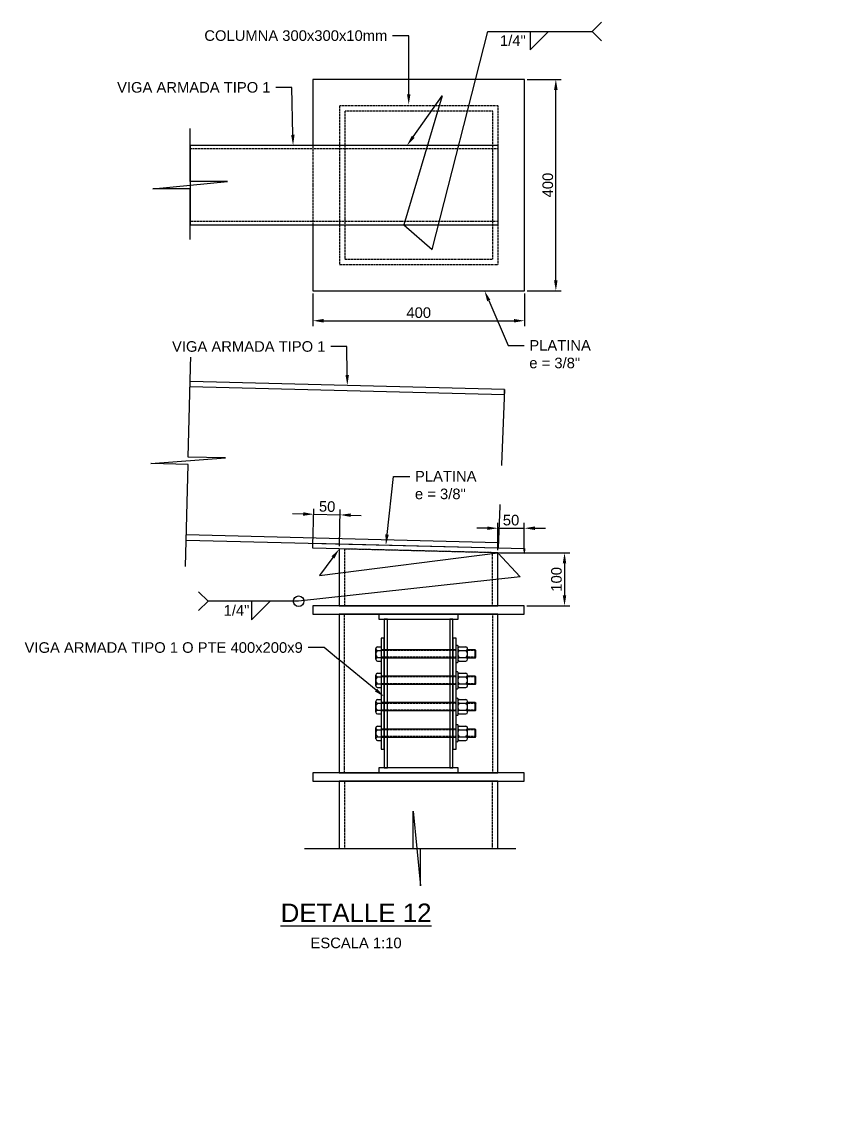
# Model space of a CAD drawing. Header units: millimetres. Extents: x -1367288 to 157996, y -18171 to 61708.
# Drawn here: x 36022 to 37575, y 13263 to 15345 of the extents above; entities that cross this region are included whole.
import ezdxf
from ezdxf import colors
from ezdxf.entities.mleader import LeaderData, LeaderLine
from ezdxf.enums import TextEntityAlignment as Align
from ezdxf.math import Vec2, Vec3

# ---------------------------------------------------------------- set-up
doc = ezdxf.new("R2010")
doc.units = ezdxf.units.MM
doc.header["$LTSCALE"] = 0.3
doc.linetypes.add('HIDDEN', pattern=[9.525, 6.35, -3.175])
for name, color, linetype in [('EE-OCULTAS', 8, 'HIDDEN'), ('EE-TEXTO 1', 4, 'Continuous'), ('EE-TEXTO 2', 2, 'Continuous'), ('SIM-COTAS', 1, 'Continuous'), ('SIM-OCULTOS', 8, 'HIDDEN'), ('SIM-PLATINAS', 2, 'Continuous'), ('SIM-PTE 300x1-4x150x3-8', 42, 'Continuous'), ('SIM-PTE 300x300x10', 71, 'Continuous')]:
    doc.layers.add(name, color=color, linetype=linetype)
doc.styles.add('ARIAL EE', font='arial.ttf')
doc.styles.get("Standard").update_dxf_attribs({"font": 'arial.ttf'})
doc.dimstyles.new('EE 1_STANDAR', dxfattribs={"dimtxt": 2, "dimasz": 2, "dimexe": 1, "dimexo": 0.5, "dimgap": 0.5, "dimtad": 1, "dimdec": 0, "dimdsep": 46, "dimtxsty": 'ARIAL EE', "dimcen": 1.5, "dimclrd": 256, "dimclre": 256, "dimclrt": 2, "dimadec": 0, "dimazin": 0, "dimtfac": 1, "dimtdec": 0, "dimtix": 1, "dimtmove": 0, "dimatfit": 2, "dimfxl": 1, "dimlwd": -1, "dimlwe": -1, "dimarcsym": 0})

# ---------------------------------------------------------------- blocks, each defined once
blk = doc.blocks.new('TÍTULO')
at = {"layer": 'EE-TEXTO 1', "style": 'ARIAL EE'}
blk.add_attdef('%%UVISTAENPLANTA', text='', height=3.5, dxfattribs=at).set_placement((-0.54, 3.5), align=Align.CENTER)
at = {"layer": 'EE-TEXTO 2', "style": 'ARIAL EE'}
for tag, p in [('SUBTITULO', (-0.77, -1.27)), ('ESCALA1:100', (-0.32, -5.15))]:
    blk.add_attdef(tag, text='', height=2, dxfattribs=at).set_placement(p, align=Align.CENTER)
blk = doc.blocks.new('*U406')
for p, q in [((-13.5, 148.9), (-13.5, 142)), ((-10.3, 151.9), (10.3, 151.9)), ((-6.6, 148.9), (-6.6, 142)), ((6.6, 148.9), (6.6, 142)), ((13.5, 148.9), (13.5, 142)), ((13.5, 142), (-13.5, 142)), ((-7.9, 0), (-7.9, 142)), ((7.9, 0), (7.9, 142)), ((-13.5, -6.1), (-13.5, -18.6)), ((-6.6, -6.1), (-6.6, -18.6)), ((6.6, -6.1), (6.6, -18.6)), ((13.5, -6.1), (13.5, -18.6)), ((-10.3, -21.6), (10.3, -21.6)), ((-7.9, -36), (-7.9, -21.6)), ((-7.9, -36), (7.9, -36)), ((-7.9, -36), (-6.4, -37.5)), ((-6.4, -37.5), (6.4, -37.5)), ((7.9, -36), (6.4, -37.5)), ((7.9, -36), (7.9, -21.6))]:
    blk.add_line(p, q)
blk.add_lwpolyline([(-16.7, -1.6), (-16.7, -1.5, -0.414214), (-15.2, 0), (15.2, 0, -0.414214), (16.7, -1.5), (16.7, -1.6, -0.414214), (15.2, -3.1), (-15.2, -3.1, -0.414214)], format="xyb", close=True)
for centre, radius, start, end in [((-10.1, 148.5), 3.47, 7.7682, 172.2318), ((0, 143.1), 8.8, 41.2145, 138.7855), ((10.1, 148.5), 3.47, 7.7682, 172.2318), ((-10.1, -6.6), 3.47, 7.7682, 172.2318), ((-10.1, -18.1), 3.47, 187.7682, 352.2318), ((0, -11.9), 8.8, 41.2145, 138.7855), ((0, -12.8), 8.8, 221.2145, 318.7855), ((10.1, -6.6), 3.47, 7.7682, 172.2318), ((10.1, -18.1), 3.47, 187.7682, 352.2318)]:
    blk.add_arc(centre, radius, start, end)
at = {"layer": 'EE-OCULTAS'}
for p, q in [((-6.4, 0), (-6.4, 142)), ((6.4, 0), (6.4, 142)), ((-6.4, -37.5), (-6.4, -21.6)), ((6.4, -37.5), (6.4, -21.8))]:
    blk.add_line(p, q, dxfattribs=at)
blk = doc.blocks.new('*D534')
at = {"layer": 'SIM-COTAS', "transparency": 16777216}
for p, q in [((36927.2, 14341), (37058.3, 14341)), ((37048.3, 14321), (37048.3, 14260.8)), ((36977.2, 14240.8), (37058.3, 14240.8))]:
    blk.add_line(p, q, dxfattribs=at)
at = {"layer": 'SIM-COTAS', "linetype": 'Continuous', "transparency": 16777216}
for points in [[(37045, 14321), (37051.6, 14321), (37048.3, 14341)], [(37045, 14260.8), (37051.6, 14260.8), (37048.3, 14240.8)]]:
    blk.add_solid(points, dxfattribs=at)
at = {"layer": 'SIM-COTAS', "color": 2, "linetype": 'Continuous', "transparency": 16777216, "insert": (37033.1, 14290.9), "char_height": 20, "attachment_point": 5, "rotation": 90, "style": 'ARIAL EE'}
blk.add_mtext('100', dxfattribs=at)
blk = doc.blocks.new('*D535')
at = {"layer": 'SIM-COTAS', "transparency": 16777216}
for p, q in [((36553.9, 14414.5), (36533.9, 14415)), ((36572.4, 14354.8), (36574.2, 14424)), ((36573.9, 14414), (36623.8, 14412.8)), ((36622.4, 14353.5), (36624.1, 14422.8)), ((36643.8, 14412.3), (36663.8, 14411.8))]:
    blk.add_line(p, q, dxfattribs=at)
at = {"layer": 'SIM-COTAS', "linetype": 'Continuous', "transparency": 16777216}
for points in [[(36554, 14417.9), (36553.8, 14411.2), (36573.9, 14414)], [(36643.9, 14415.6), (36643.8, 14409), (36623.8, 14412.8)]]:
    blk.add_solid(points, dxfattribs=at)
at = {"layer": 'SIM-COTAS', "color": 2, "linetype": 'Continuous', "transparency": 16777216, "insert": (36599.3, 14428.6), "char_height": 20, "attachment_point": 5, "rotation": 358.5725, "style": 'ARIAL EE'}
blk.add_mtext('50', dxfattribs=at)
blk = doc.blocks.new('*D536')
at = {"layer": 'SIM-COTAS', "transparency": 16777216}
for p, q in [((36922.2, 14346), (36922.2, 14397.6)), ((36972.2, 14344.8), (36972.2, 14397.6)), ((36902.2, 14387.6), (36882.2, 14387.6)), ((36922.2, 14387.6), (36972.2, 14387.6)), ((36992.2, 14387.6), (37012.2, 14387.6))]:
    blk.add_line(p, q, dxfattribs=at)
at = {"layer": 'SIM-COTAS', "linetype": 'Continuous', "transparency": 16777216}
for points in [[(36902.2, 14390.9), (36902.2, 14384.3), (36922.2, 14387.6)], [(36992.2, 14390.9), (36992.2, 14384.3), (36972.2, 14387.6)]]:
    blk.add_solid(points, dxfattribs=at)
at = {"layer": 'SIM-COTAS', "color": 2, "linetype": 'Continuous', "transparency": 16777216, "insert": (36947.2, 14402.8), "char_height": 20, "attachment_point": 5, "style": 'ARIAL EE'}
blk.add_mtext('50', dxfattribs=at)
blk = doc.blocks.new('*D537')
at = {"layer": 'SIM-COTAS', "transparency": 16777216}
for p, q in [((36572.5, 14831.7), (36572.5, 14770.1)), ((36972.5, 14831.7), (36972.5, 14770.1)), ((36592.5, 14780.1), (36952.5, 14780.1))]:
    blk.add_line(p, q, dxfattribs=at)
at = {"layer": 'SIM-COTAS', "linetype": 'Continuous', "transparency": 16777216}
for points in [[(36592.5, 14783.4), (36592.5, 14776.7), (36572.5, 14780.1)], [(36952.5, 14783.4), (36952.5, 14776.7), (36972.5, 14780.1)]]:
    blk.add_solid(points, dxfattribs=at)
at = {"layer": 'SIM-COTAS', "color": 2, "linetype": 'Continuous', "transparency": 16777216, "insert": (36772.5, 14795.3), "char_height": 20, "attachment_point": 5, "style": 'ARIAL EE'}
blk.add_mtext('400', dxfattribs=at)
blk = doc.blocks.new('*D538')
at = {"layer": 'SIM-COTAS', "transparency": 16777216}
for p, q in [((36977.5, 15236.7), (37041.9, 15236.7)), ((37031.9, 14856.7), (37031.9, 15216.7)), ((36977.5, 14836.7), (37041.9, 14836.7))]:
    blk.add_line(p, q, dxfattribs=at)
at = {"layer": 'SIM-COTAS', "linetype": 'Continuous', "transparency": 16777216}
for points in [[(37028.5, 15216.7), (37035.2, 15216.7), (37031.9, 15236.7)], [(37028.5, 14856.7), (37035.2, 14856.7), (37031.9, 14836.7)]]:
    blk.add_solid(points, dxfattribs=at)
at = {"layer": 'SIM-COTAS', "color": 2, "linetype": 'Continuous', "transparency": 16777216, "insert": (37016.7, 15036.7), "char_height": 20, "attachment_point": 5, "rotation": 90, "style": 'ARIAL EE'}
blk.add_mtext('400', dxfattribs=at)
blk = doc.blocks.new('AWS-FILL-IZQ')
at = {"transparency": 16777216}
for p, q in [((8.25, -3.5), (11.75, 0)), ((8.25, 0), (8.25, -3.5)), ((8.25, 0), (20, 0)), ((20, 0), (21.78, 1.78)), ((20, 0), (21.78, -1.78))]:
    blk.add_line(p, q, dxfattribs=at)
at = {"layer": 'EE-TEXTO 2', "color": 2, "transparency": 16777216, "style": 'ARIAL EE'}
for tag, p, flags in [('OBSERVACION', (22.3, -1.07), 4), ('DE-TANTO-CADA-TANTO', (12.07, -2.68), 12)]:
    blk.add_attdef(tag, p, '', height=2, dxfattribs=dict(at, flags=flags))
at = {"layer": 'EE-TEXTO 2', "color": 2, "transparency": 16777216, "style": 'ARIAL EE', "flags": 12}
blk.add_attdef('VALOR_SOLDADURA', text='', height=2, dxfattribs=at).set_placement((7.44, -2.73), align=Align.RIGHT)
blk = doc.blocks.new('AWS-FILL-DER')
at = {"transparency": 16777216}
for p, q in [((-19.75, 0), (-21.53, 1.78)), ((-11.5, -3.5), (-8, 0)), ((-19.75, 0), (-21.53, -1.78)), ((-8, 0), (-19.75, 0)), ((-11.5, 0), (-11.5, -3.5))]:
    blk.add_line(p, q, dxfattribs=at)
at = {"layer": 'EE-TEXTO 2', "color": 2, "transparency": 16777216, "style": 'ARIAL EE'}
for tag, flags, p in [('OBSERVACION', 4, (-21.91, -1.07)), ('VALOR_SOLDADURA', 12, (-11.92, -2.73))]:
    blk.add_attdef(tag, text='', height=2, dxfattribs=dict(at, flags=flags)).set_placement(p, align=Align.RIGHT)
at = {"layer": 'EE-TEXTO 2', "color": 2, "transparency": 16777216, "style": 'ARIAL EE', "flags": 12}
blk.add_attdef('DE-TANTO-CADA-TANTO', (-7.66, -2.68), '', height=2, dxfattribs=at)

msp = doc.modelspace()

# ---------------------------------------------------------------- linework, layer by layer
at = {"layer": 'SIM-COTAS', "elevation": 0.6}
for points in [[(36340.1, 14933.5), (36340.1, 15029.7), (36270.6, 15029.7, 0.024922), (36269.5, 15029.7), (36410.6, 15043.8, -0.024922), (36409.5, 15043.7), (36340.1, 15043.7), (36340.1, 15143.9)], [(36331.3, 14315.3), (36336.1, 14508.3), (36266.7, 14510, 0.024922), (36265.6, 14510), (36407, 14520.6, -0.024922), (36405.9, 14520.5), (36336.5, 14522.3), (36341.3, 14715.2)]]:
    msp.add_lwpolyline(points, format="xyb", dxfattribs=at)
at = {"layer": 'SIM-COTAS'}
msp.add_circle((36545.3, 14249.5), 10, dxfattribs=at)
at = {"layer": 'SIM-OCULTOS'}
for p, q in [((36340.1, 15111.8, 0.6), (36340.1, 15105.7, 0.6)), ((36340.1, 15105.7, 0.6), (36922.5, 15105.7, 0.6)), ((36572.5, 15111.8, 0.6), (36572.5, 14961.7, 0.6)), ((36922.5, 14967.7, 0.6), (36340.1, 14967.7, 0.6)), ((36340.1, 14967.7, 0.6), (36340.1, 14961.7, 0.6))]:
    msp.add_line(p, q, dxfattribs=at)
at = {"layer": 'SIM-OCULTOS', "elevation": 0.6}
for points in [[(36622.5, 14886.7), (36922.5, 14886.7), (36922.5, 15186.7), (36622.5, 15186.7)], [(36632.5, 14896.7), (36912.5, 14896.7), (36912.5, 15176.7), (36632.5, 15176.7)], [(36632.2, 14240.8), (36912.2, 14240.8), (36912.2, 14341.3), (36632.2, 14348.3)]]:
    msp.add_lwpolyline(points, close=True, dxfattribs=at)
at = {"layer": 'SIM-PLATINAS', "elevation": 0.6}
msp.add_lwpolyline([(36572.5, 14961.7), (36572.5, 14836.7), (36972.5, 14836.7), (36972.5, 15236.7), (36572.5, 15236.7), (36572.5, 15111.8)], dxfattribs=at)
for points in [[(36972.2, 14339.8), (36572.3, 14349.8), (36572.5, 14359.3), (36972.4, 14349.3)], [(36572.2, 14224.8), (36972.2, 14224.8), (36972.2, 14240.8), (36572.2, 14240.8)]]:
    msp.add_lwpolyline(points, close=True, dxfattribs=at)
at = {"layer": 'SIM-PTE 300x1-4x150x3-8'}
msp.add_line((36935, 14650.3, 0.6), (36922.5, 14350.5, 0.6), dxfattribs=at)
at = {"layer": 'SIM-PTE 300x1-4x150x3-8', "elevation": 0.6}
msp.add_lwpolyline([(36340.1, 14961.7), (36922.5, 14961.7), (36922.5, 15111.7), (36340.1, 15111.8)], close=True, dxfattribs=at)
for points in [[(36339.8, 14655.7), (36934.7, 14640.8), (36935, 14650.3), (36340.1, 14665.2)], [(36332.6, 14365.3), (36922.5, 14350.5), (36922.7, 14360), (36332.8, 14374.8)]]:
    msp.add_lwpolyline(points, dxfattribs=at)
at = {"layer": 'SIM-PTE 300x300x10', "elevation": 0.6}
msp.add_lwpolyline([(36622.2, 14240.8), (36922.2, 14240.8), (36922.2, 14341), (36622.2, 14348.5)], close=True, dxfattribs=at)

# ---------------------------------------------------------------- block references
at = {"rotation": 90}
msp.add_blockref('*U406', (36843.2, 13999.8, 0.6), dxfattribs=at)

# ---------------------------------------------------------------- dimensions: what is measured, and where the dimension line sits
at = {"layer": 'SIM-COTAS', "linetype": 'Continuous'}
for base, p1, p2, picture, middle in [((37031.9, 15236.7), (36972.5, 14836.7, 0.6), (36972.5, 15236.7, 0.6), '*D538', (37016.7, 15036.7)), ((37048.3, 14240.8), (36922.2, 14341, 0.6), (36972.2, 14240.8, 0.6), '*D534', (37033.1, 14290.9))]:
    dim = msp.add_linear_dim(base=base, p1=p1, p2=p2, angle=90, dimstyle='EE 1_STANDAR', dxfattribs=at)
    dim.commit()
    dim.dimension.update_dxf_attribs({"geometry": picture, "text_midpoint": middle})
for base, p1, p2, picture, middle in [((36972.5, 14780.1), (36572.5, 14836.7, 0.6), (36972.5, 14836.7, 0.6), '*D537', (36772.5, 14795.3)), ((36972.2, 14387.6), (36922.2, 14341, 0.6), (36972.2, 14339.8, 0.6), '*D536', (36947.2, 14402.8))]:
    dim = msp.add_linear_dim(base=base, p1=p1, p2=p2, dimstyle='EE 1_STANDAR', dxfattribs=at)
    dim.commit()
    dim.dimension.update_dxf_attribs({"geometry": picture, "text_midpoint": middle})
dim = msp.add_aligned_dim(p1=(36572.3, 14349.8, 0.6), p2=(36622.2, 14348.5, 0.6), distance=64.3, dimstyle='EE 1_STANDAR', dxfattribs=at)
dim.commit()
dim.dimension.update_dxf_attribs({"geometry": '*D535', "text_midpoint": (36599.3, 14428.6)})

# ---------------------------------------------------------------- leaders
ml = msp.add_multileader_mtext('Standard', dxfattribs=at)
ml.set_content('\\A1;{\\C2;COLUMNA\\PPTE 300x300x10mm}', color=256)
ml.set_leader_properties()
ml.build(insert=Vec2(0, 0))
ml.multileader.update_dxf_attribs({"dogleg_length": 0.0025, "arrow_head_size": 100, "scale": 50})
ctx = ml.context
ctx.base_point, ctx.scale, ctx.char_height, ctx.arrow_head_size, ctx.landing_gap_size, ctx.plane_origin = Vec3(-14168.4, 15241.2, -2.4), 50, 100, 100, 50, Vec3(-17561.4, -408, -2.4)
notes = []
notes.append((ctx, [(0, (1, 1, 0), (-14245.6, 15241.2, -2.4), (1, 0), 77.3, [(0, [(-14456.5, 15241.2, -2.4)], 0, [])])]))
ctx.mtext.insert, ctx.mtext.width, ctx.mtext.defined_height, ctx.mtext.flow_direction = Vec3(-14118.4, 15292.1, -2.4), 1318.047, 411.1, 5
ml = msp.add_multileader_mtext('Standard', dxfattribs=at)
ml.set_content('\\A1;{\\C2;DESCANSO D-1\\PLAM e=3/16"}', color=256)
ml.set_leader_properties()
ml.build(insert=Vec2(0, 0))
ml.multileader.update_dxf_attribs({"dogleg_length": 0.0025, "arrow_head_size": 20, "scale": 10})
ctx = ml.context
ctx.base_point, ctx.scale, ctx.char_height, ctx.arrow_head_size, ctx.landing_gap_size, ctx.plane_origin = Vec3(35487, 14191.7), 10, 20, 20, 10, Vec3(5456.5, 20263.8)
notes.append((ctx, [(0, (1, 1, 0), (35456.7, 14191.7), (1, 0), 30.4, [(0, [(35456.7, 14039.4)], 0, [])])]))
ctx.mtext.insert, ctx.mtext.width, ctx.mtext.defined_height, ctx.mtext.flow_direction = Vec3(35497, 14201.8), 218.848, 84.6, 5
ctx.mtext.has_bg_fill, ctx.mtext.bg_color, ctx.mtext.bg_scale_factor, ctx.mtext.bg_transparency, ctx.mtext.use_window_bg_color = 1, -1027028792, 1.5, 0, 1
ml = msp.add_multileader_mtext('Standard', dxfattribs=at)
ml.set_content('\\A1;{\\C2;PTE 75x75x3}', color=256)
ml.set_leader_properties()
ml.build(insert=Vec2(0, 0))
ml.multileader.update_dxf_attribs({"dogleg_length": 0.0025, "arrow_head_size": 20, "scale": 10})
ctx = ml.context
ctx.base_point, ctx.scale, ctx.char_height, ctx.arrow_head_size, ctx.landing_gap_size, ctx.plane_origin = Vec3(35018.2, 13885.9), 10, 20, 20, 10, Vec3(4987.6, 20089.7)
notes.append((ctx, [(0, (1, 1, 0), (34987.8, 13885.9), (1, 0), 30.4, [(0, [(34987.8, 13958.4)], 0, [])])]))
ctx.mtext.insert, ctx.mtext.width, ctx.mtext.defined_height, ctx.mtext.flow_direction = Vec3(35028.2, 13896.1), 200.659, 84.6, 5
ctx.mtext.has_bg_fill, ctx.mtext.bg_color, ctx.mtext.bg_scale_factor, ctx.mtext.bg_transparency, ctx.mtext.use_window_bg_color = 1, -1027028792, 1.5, 0, 1
ml = msp.add_multileader_mtext('Standard', dxfattribs=at)
ml.set_content('\\A1;{\\C2;VIGA ARMADA TIPO1}', color=256)
ml.set_leader_properties()
ml.build(insert=Vec2(0, 0))
ml.multileader.update_dxf_attribs({"dogleg_length": 0.0025, "arrow_head_size": 100, "scale": 50})
ctx = ml.context
ctx.base_point, ctx.scale, ctx.char_height, ctx.arrow_head_size, ctx.landing_gap_size, ctx.plane_origin = Vec3(-11488.6, 13342.9, 2), 50, 100, 100, 50, Vec3(-15708.9, -2492.3, 2)
notes.append((ctx, [(0, (1, 1, 0), (-11680.8, 13342.9, 2), (1, 0), 192.2, [(0, [(-11680.8, 13782.8, 2)], 0, [])])]))
ctx.mtext.insert, ctx.mtext.width, ctx.mtext.defined_height, ctx.mtext.flow_direction = Vec3(-11438.6, 13393.7, 2), 1051.855, 411.1, 5
for ctx, leaders in notes:
    for number, flags, end, landing, length, lines in leaders:
        leader = LeaderData()
        leader.index, (leader.has_last_leader_line, leader.has_dogleg_vector, leader.attachment_direction) = number, flags
        leader.last_leader_point, leader.dogleg_vector, leader.dogleg_length = Vec3(end), Vec3(landing), length
        for number, points, colour, breaks in lines:
            line = LeaderLine()
            line.index, line.vertices, line.color, line.breaks = number, Vec3.list(points), colors.encode_raw_color(colour), breaks
            leader.lines.append(line)
        ctx.leaders.append(leader)

# ---------------------------------------------------------------- next in the draw order: linework, layer by layer
at = {"layer": 'SIM-OCULTOS', "elevation": 0.6}
msp.add_lwpolyline([(36632.2, 14224.8), (36912.2, 14224.8), (36912.2, 13924.8), (36632.2, 13924.8)], close=True, dxfattribs=at)
at = {"layer": 'SIM-PLATINAS'}
for points, elevation in [([(36701.2, 14179.8), (36701.2, 13969.8), (36707.2, 13969.8), (36707.2, 14179.8)], -0.9), ([(36837.2, 14179.8), (36837.2, 13969.8), (36843.2, 13969.8), (36843.2, 14179.8)], 0.6), ([(36572.2, 13908.8), (36972.2, 13908.8), (36972.2, 13924.8), (36572.2, 13924.8)], 0.6)]:
    msp.add_lwpolyline(points, close=True, dxfattribs=dict(at, elevation=elevation))
at = {"layer": 'SIM-PTE 300x1-4x150x3-8'}
for points, elevation in [([(36697.2, 14215.3), (36847.2, 14215.3), (36847.2, 14224.8), (36697.2, 14224.8)], 0.6), ([(36707.2, 13934.3), (36713.2, 13934.3), (36713.2, 14215.3), (36707.2, 14215.3)], -0.9), ([(36831.2, 13934.3), (36837.2, 13934.3), (36837.2, 14215.3), (36831.2, 14215.3)], 0.6), ([(36697.2, 13924.8), (36847.2, 13924.8), (36847.2, 13934.3), (36697.2, 13934.3)], 0.6)]:
    msp.add_lwpolyline(points, close=True, dxfattribs=dict(at, elevation=elevation))
at = {"layer": 'SIM-PTE 300x300x10', "elevation": 0.6}
msp.add_lwpolyline([(36622.2, 13924.8), (36922.2, 13924.8), (36922.2, 14224.8), (36622.2, 14224.8)], close=True, dxfattribs=at)

# ---------------------------------------------------------------- next in the draw order: block references
at = {"rotation": 90}
for p in [(36843.2, 14149.8, 0.6), (36843.2, 14099.8, 0.6), (36843.2, 14049.8, 0.6)]:
    msp.add_blockref('*U406', p, dxfattribs=at)

# ---------------------------------------------------------------- next in the draw order: leaders
at = {"layer": 'SIM-COTAS', "linetype": 'Continuous'}
ml = msp.add_multileader_mtext('Standard', dxfattribs=at)
ml.set_content('\\A1;{\\C2;VIGA ARMADA TIPO 1}', color=256)
ml.set_leader_properties()
ml.build(insert=Vec2(0, 0))
ml.multileader.update_dxf_attribs({"dogleg_length": 0.0025, "arrow_head_size": 20, "scale": 10})
ctx = ml.context
ctx.base_point, ctx.scale, ctx.char_height, ctx.arrow_head_size, ctx.landing_gap_size, ctx.plane_origin = Vec3(36362.7, 15221.4), 10, 20, 20, 10, Vec3(66696.3, 21513.3)
ctx.text_align_type = 2
notes = []
notes.append((ctx, [(0, (1, 1, 0), (36532.6, 15221.4), (-1, 0), 30.4, [(0, [(36534.8, 15111.8)], 0, [])])]))
ctx.mtext.insert, ctx.mtext.rotation, ctx.mtext.width, ctx.mtext.defined_height, ctx.mtext.alignment, ctx.mtext.flow_direction = Vec3(36492.2, 15231.6), 6.283185, 128.906, 84.6, 3, 5
ctx.mtext.has_bg_fill, ctx.mtext.bg_color, ctx.mtext.bg_scale_factor, ctx.mtext.bg_transparency, ctx.mtext.use_window_bg_color = 1, -1027028792, 1.5, 0, 1
ml = msp.add_multileader_mtext('Standard', dxfattribs=at)
ml.set_content('\\A1;{\\C2;PLATINA\\Pe = 3/8"}', color=256)
ml.set_leader_properties()
ml.build(insert=Vec2(0, 0))
ml.multileader.update_dxf_attribs({"dogleg_length": 0.0025, "arrow_head_size": 20, "scale": 10})
ctx = ml.context
ctx.base_point, ctx.scale, ctx.char_height, ctx.arrow_head_size, ctx.landing_gap_size, ctx.plane_origin = Vec3(36971.7, 14733.4), 10, 20, 20, 10, Vec3(6927.8, 20864.7)
notes.append((ctx, [(0, (1, 1, 0), (36941.4, 14733.4), (1, 0), 30.4, [(0, [(36897, 14836.7)], 0, [])])]))
ctx.mtext.insert, ctx.mtext.width, ctx.mtext.defined_height, ctx.mtext.flow_direction = Vec3(36981.7, 14743.6), 115.549, 84.6, 5
ctx.mtext.has_bg_fill, ctx.mtext.bg_color, ctx.mtext.bg_scale_factor, ctx.mtext.bg_transparency, ctx.mtext.use_window_bg_color = 1, -1027028792, 1.5, 0, 1
ml = msp.add_multileader_mtext('Standard', dxfattribs=at)
ml.set_content('\\A1;{\\C2;VIGA ARMADA TIPO 1}', color=256)
ml.set_leader_properties()
ml.build(insert=Vec2(0, 0))
ml.multileader.update_dxf_attribs({"dogleg_length": 0.0025, "arrow_head_size": 20, "scale": 10})
ctx = ml.context
ctx.base_point, ctx.scale, ctx.char_height, ctx.arrow_head_size, ctx.landing_gap_size, ctx.plane_origin = Vec3(36392.1, 14731.2, 0.6), 10, 20, 20, 10, Vec3(66799.1, 21025.7, 0.6)
ctx.text_align_type = 2
notes.append((ctx, [(0, (1, 1, 0), (36636.5, 14731.2, 0.6), (-1, 0), 30.4, [(0, [(36637.5, 14657.7, 0.6)], 0, [])])]))
ctx.mtext.insert, ctx.mtext.rotation, ctx.mtext.width, ctx.mtext.defined_height, ctx.mtext.alignment, ctx.mtext.flow_direction = Vec3(36596.1, 14741.4, 0.6), 6.283185, 204.622, 84.6, 3, 5
ctx.mtext.has_bg_fill, ctx.mtext.bg_color, ctx.mtext.bg_scale_factor, ctx.mtext.bg_transparency, ctx.mtext.use_window_bg_color = 1, -1027028792, 1.5, 0, 1
ml = msp.add_multileader_mtext('Standard', dxfattribs=at)
ml.set_content('\\A1;{\\C2;PLATINA\\Pe = 3/8"}', color=256)
ml.set_leader_properties()
ml.build(insert=Vec2(0, 0))
ml.multileader.update_dxf_attribs({"dogleg_length": 0.0025, "arrow_head_size": 20, "scale": 10})
ctx = ml.context
ctx.base_point, ctx.scale, ctx.char_height, ctx.arrow_head_size, ctx.landing_gap_size, ctx.plane_origin = Vec3(36755.4, 14485.7), 10, 20, 20, 10, Vec3(6711.4, 20632.7)
notes.append((ctx, [(0, (1, 1, 0), (36725, 14485.7), (1, 0), 30.4, [(0, [(36710.4, 14355.8)], 0, [])])]))
ctx.mtext.insert, ctx.mtext.width, ctx.mtext.defined_height, ctx.mtext.flow_direction = Vec3(36765.4, 14495.9), 115.549, 84.6, 5
ctx.mtext.has_bg_fill, ctx.mtext.bg_color, ctx.mtext.bg_scale_factor, ctx.mtext.bg_transparency, ctx.mtext.use_window_bg_color = 1, -1027028792, 1.5, 0, 1
ml = msp.add_multileader_mtext('Standard', dxfattribs=at)
ml.set_content('\\A1;{\\C2;PTE 300x100x7}', color=256)
ml.set_leader_properties()
ml.build(insert=Vec2(0, 0))
ml.multileader.update_dxf_attribs({"dogleg_length": 0.0025, "arrow_head_size": 20, "scale": 10})
ctx = ml.context
ctx.base_point, ctx.scale, ctx.char_height, ctx.arrow_head_size, ctx.landing_gap_size, ctx.plane_origin = Vec3(34923.4, 13705.7), 10, 20, 20, 10, Vec3(4892.8, 19970.8)
notes.append((ctx, [(0, (1, 1, 0), (34893, 13705.7), (1, 0), 30.4, [(0, [(34893, 13813.4)], 0, [])])]))
ctx.mtext.insert, ctx.mtext.width, ctx.mtext.defined_height, ctx.mtext.flow_direction = Vec3(34933.4, 13715.8), 200.659, 84.6, 5
ctx.mtext.has_bg_fill, ctx.mtext.bg_color, ctx.mtext.bg_scale_factor, ctx.mtext.bg_transparency, ctx.mtext.use_window_bg_color = 1, -1027028792, 1.5, 0, 1
for ctx, leaders in notes:
    for number, flags, end, landing, length, lines in leaders:
        leader = LeaderData()
        leader.index, (leader.has_last_leader_line, leader.has_dogleg_vector, leader.attachment_direction) = number, flags
        leader.last_leader_point, leader.dogleg_vector, leader.dogleg_length = Vec3(end), Vec3(landing), length
        for number, points, colour, breaks in lines:
            line = LeaderLine()
            line.index, line.vertices, line.color, line.breaks = number, Vec3.list(points), colors.encode_raw_color(colour), breaks
            leader.lines.append(line)
        ctx.leaders.append(leader)

# ---------------------------------------------------------------- next in the draw order: linework, layer by layer
at = {"layer": 'SIM-COTAS', "elevation": 0.6}
msp.add_lwpolyline([(36556.5, 13782), (36762, 13782), (36762, 13851.4, 0.024922), (36761.9, 13852.5), (36776, 13711.4, -0.024922), (36776, 13712.5), (36776, 13782), (36956.5, 13782)], format="xyb", dxfattribs=at)
at = {"layer": 'SIM-OCULTOS', "elevation": 0.6}
msp.add_lwpolyline([(36632.2, 13782), (36912.2, 13782), (36912.2, 13908.8), (36632.2, 13908.8)], close=True, dxfattribs=at)
at = {"layer": 'SIM-PTE 300x300x10', "elevation": 0.6}
msp.add_lwpolyline([(36622.2, 13782), (36922.2, 13782), (36922.2, 13908.8), (36622.2, 13908.8)], close=True, dxfattribs=at)

# ---------------------------------------------------------------- next in the draw order: block references
at = {"layer": 'EE-TEXTO 1'}
ref = msp.add_blockref('TÍTULO', (36654, 13660.1, 0.6), dxfattribs=dict(at, xscale=10, yscale=10, zscale=10))
ref.add_attrib('%%UTÍTULO', '%%uDETALLE 12', dxfattribs={"height": 35, "style": 'ARIAL EE'}).set_placement((36654, 13660.1, 0.6), align=Align.MIDDLE_CENTER)
ref.add_attrib('ESCALA', 'ESCALA 1:10', dxfattribs={"layer": 'EE-TEXTO 2', "height": 20, "style": 'ARIAL EE'}).set_placement((36654, 13603.1, 0.6), align=Align.MIDDLE_CENTER)

# ---------------------------------------------------------------- next in the draw order: leaders
at = {"layer": 'SIM-COTAS', "linetype": 'Continuous'}
ml = msp.add_multileader_mtext('Standard', dxfattribs=at)
ml.set_content('\\A1;{\\C2;COLUMNA 300x300x10mm}', color=256)
ml.set_leader_properties()
ml.build(insert=Vec2(0, 0))
ml.multileader.update_dxf_attribs({"dogleg_length": 3.04, "arrow_head_size": 20, "scale": 10})
ctx = ml.context
ctx.base_point, ctx.scale, ctx.char_height, ctx.arrow_head_size, ctx.landing_gap_size, ctx.plane_origin = Vec3(36507.3, 15319.3), 10, 20, 20, 10, Vec3(6904.1, 21103.6)
ctx.text_align_type = 2
notes = []
notes.append((ctx, [(1, (1, 1, 0), (36753.5, 15319.3), (-1, 0), 30.4, [(0, [(36753.6, 15188.5)], 0, [])])]))
ctx.mtext.insert, ctx.mtext.width, ctx.mtext.defined_height, ctx.mtext.alignment, ctx.mtext.flow_direction = Vec3(36713.2, 15329.5), 201.64, 69.2, 3, 5
ctx.mtext.has_bg_fill, ctx.mtext.bg_color, ctx.mtext.bg_scale_factor, ctx.mtext.bg_transparency, ctx.mtext.use_window_bg_color = 1, -1027028792, 1.5, 0, 1
at = {"layer": 'SIM-COTAS'}
ml = msp.add_multileader_block('Standard', dxfattribs=at)
ml.set_content('AWS-FILL-DER', color=256, scale=10)
ml.set_attribute('DE-TANTO-CADA-TANTO', '', width=0)
ml.set_attribute('VALOR_SOLDADURA', '1/4"', width=0)
ml.set_attribute('OBSERVACION', '', width=0)
ml.set_leader_properties(color=256)
ml.build(insert=Vec2(0, 0))
ml.multileader.update_dxf_attribs({"arrow_head_size": 20, "scale": 10, "block_connection_type": 1})
ctx = ml.context
ctx.base_point, ctx.scale, ctx.char_height, ctx.arrow_head_size, ctx.landing_gap_size, ctx.plane_origin = Vec3(36373.9, 14249.5), 10, 40, 20, 20, Vec3(36739, 14058)
ctx.attachment_type = 1
notes.append((ctx, [(0, (1, 1, 0), (36545.3, 14249.5), (-1, 0), 53.9, [(1, [(36622.2, 14348.5), (36585.1, 14298.3), (36922.2, 14341), (36964.7, 14295.4)], 0, [])])]))
ctx.block.insert = Vec3(36571.4, 14249.5)
at = {"layer": 'SIM-COTAS', "linetype": 'Continuous'}
ml = msp.add_multileader_mtext('Standard', dxfattribs=at)
ml.set_content('\\A1;{\\C2;VIGA ARMADA TIPO 1 O PTE 400x200x9}', color=256)
ml.set_leader_properties()
ml.build(insert=Vec2(0, 0))
ml.multileader.update_dxf_attribs({"dogleg_length": 0.0025, "arrow_head_size": 20, "scale": 10})
ctx = ml.context
ctx.base_point, ctx.scale, ctx.char_height, ctx.arrow_head_size, ctx.landing_gap_size, ctx.plane_origin = Vec3(36349.2, 14161.7, -0.9), 10, 20, 20, 10, Vec3(66713.5, 20386.7, -0.9)
ctx.text_align_type = 2
notes.append((ctx, [(0, (1, 1, 0), (36593.6, 14161.7, -0.9), (-1, 0), 30.4, [(0, [(36707.2, 14068.8, -0.9)], 0, [])])]))
ctx.mtext.insert, ctx.mtext.rotation, ctx.mtext.width, ctx.mtext.defined_height, ctx.mtext.alignment, ctx.mtext.flow_direction = Vec3(36553.2, 14171.9, -0.9), 6.283185, 204.622, 84.6, 3, 5
ctx.mtext.has_bg_fill, ctx.mtext.bg_color, ctx.mtext.bg_scale_factor, ctx.mtext.bg_transparency, ctx.mtext.use_window_bg_color = 1, -1027028792, 1.5, 0, 1
for ctx, leaders in notes:
    for number, flags, end, landing, length, lines in leaders:
        leader = LeaderData()
        leader.index, (leader.has_last_leader_line, leader.has_dogleg_vector, leader.attachment_direction) = number, flags
        leader.last_leader_point, leader.dogleg_vector, leader.dogleg_length = Vec3(end), Vec3(landing), length
        for number, points, colour, breaks in lines:
            line = LeaderLine()
            line.index, line.vertices, line.color, line.breaks = number, Vec3.list(points), colors.encode_raw_color(colour), breaks
            leader.lines.append(line)
        ctx.leaders.append(leader)

# ---------------------------------------------------------------- next in the draw order: leaders
at = {"layer": 'SIM-COTAS'}
ml = msp.add_multileader_block('Standard', dxfattribs=at)
ml.set_content('AWS-FILL-IZQ', color=256, scale=10)
ml.set_attribute('VALOR_SOLDADURA', '1/4"', width=0)
ml.set_attribute('DE-TANTO-CADA-TANTO', '', width=0)
ml.set_attribute('OBSERVACION', '', width=0)
ml.set_leader_properties(color=256)
ml.build(insert=Vec2(0, 0))
ml.multileader.update_dxf_attribs({"arrow_head_size": 20, "scale": 10, "block_connection_type": 1})
ctx = ml.context
ctx.base_point, ctx.scale, ctx.char_height, ctx.arrow_head_size, ctx.landing_gap_size, ctx.plane_origin = Vec3(36983.1, 15327.4), 10, 40, 20, 20, Vec3(37504.7, 15341.7)
ctx.attachment_type = 1
notes = []
notes.append((ctx, [(0, (1, 1, 0), (36903.1, 15327.4), (1, 0), 80, [(2, [(36750.4, 15111.7), (36816.7, 15205.4), (36744.1, 14961.7), (36797.7, 14915)], 0, [])])]))
ctx.block.insert = Vec3(36900.6, 15327.4)
for ctx, leaders in notes:
    for number, flags, end, landing, length, lines in leaders:
        leader = LeaderData()
        leader.index, (leader.has_last_leader_line, leader.has_dogleg_vector, leader.attachment_direction) = number, flags
        leader.last_leader_point, leader.dogleg_vector, leader.dogleg_length = Vec3(end), Vec3(landing), length
        for number, points, colour, breaks in lines:
            line = LeaderLine()
            line.index, line.vertices, line.color, line.breaks = number, Vec3.list(points), colors.encode_raw_color(colour), breaks
            leader.lines.append(line)
        ctx.leaders.append(leader)

doc.saveas('drawing.dxf')
